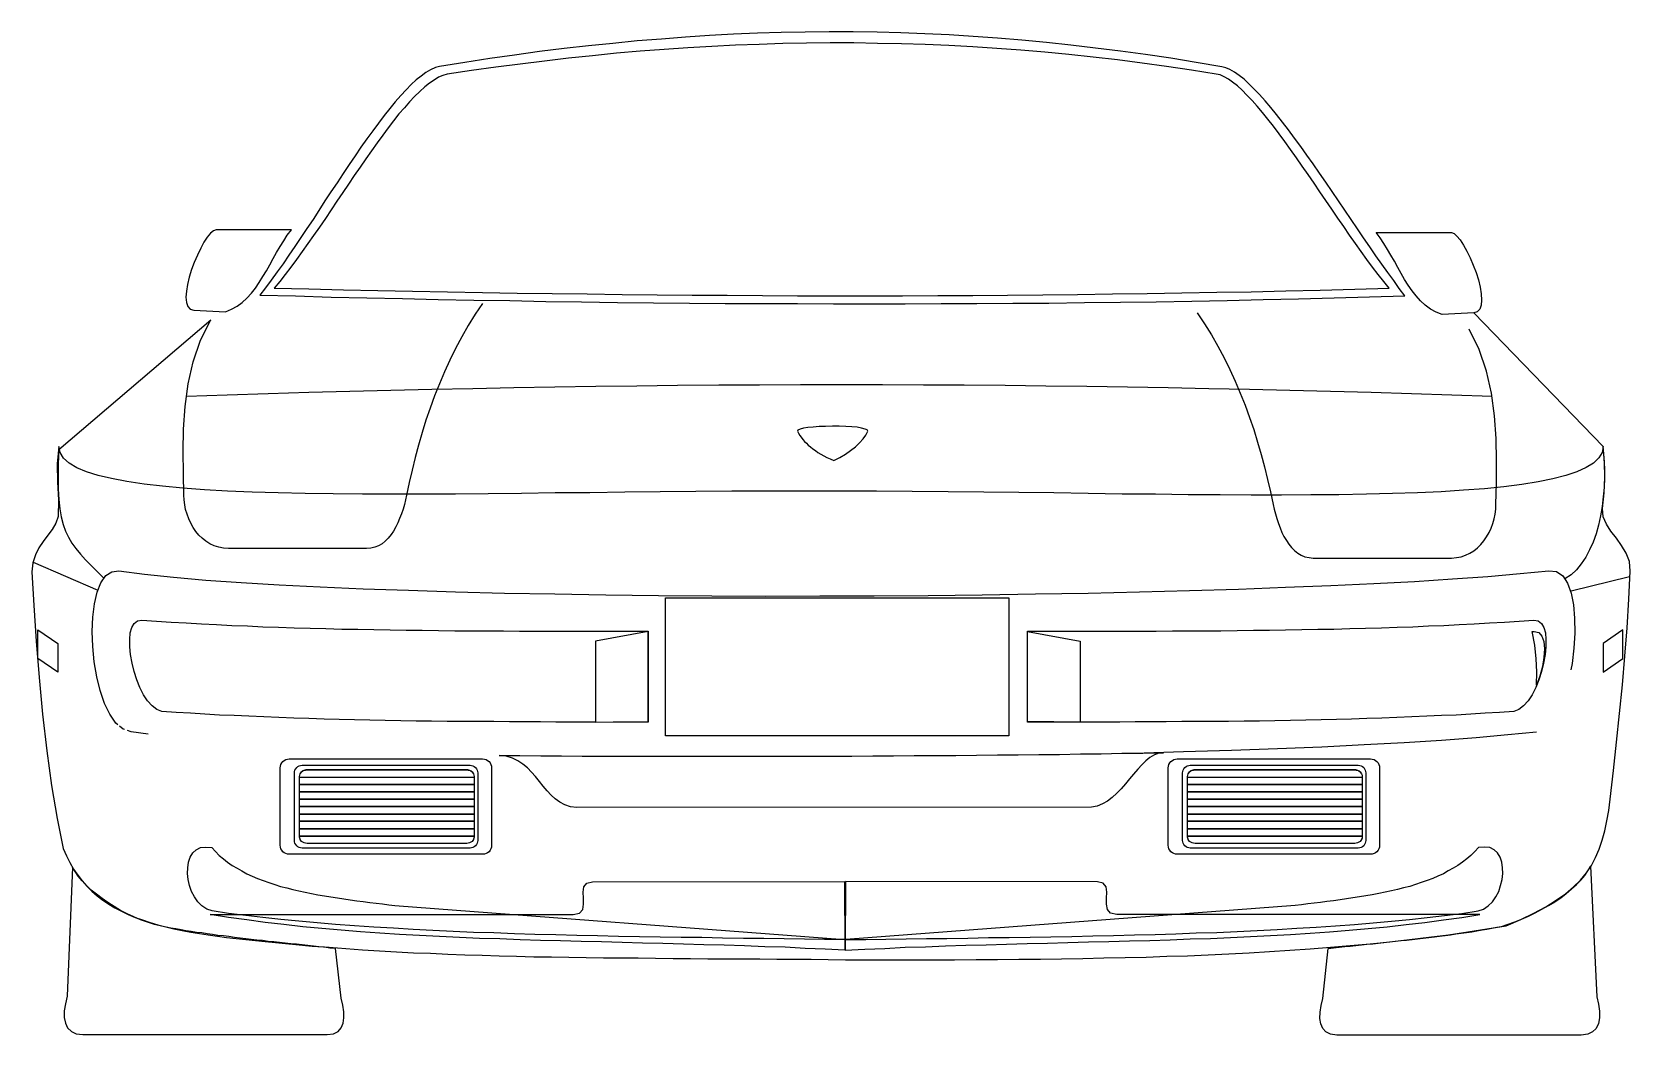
# Model space of a CAD drawing. Extents: x 18698 to 20506, y 19126 to 20261.
import ezdxf

# ---------------------------------------------------------------- set-up
doc = ezdxf.new("R2010")
doc.units = 0
doc.header["$LTSCALE"] = 100
doc.header["$MEASUREMENT"] = 0
doc.layers.add('LX-CAR', color=6, linetype='CONTINUOUS')

msp = doc.modelspace()

# ---------------------------------------------------------------- linework, layer by layer
at = {"layer": 'LX-CAR'}
for p, q in [((19000.9, 19414), (19000.9, 19418.2)), ((19000.9, 19418.2), (19198.6, 19418.2)), ((19002.4, 19423.2), (19001.9, 19422.3)), ((19003.1, 19424), (19002.4, 19423.2)), ((19003.8, 19424.7), (19003.1, 19424)), ((19004.8, 19425.2), (19003.8, 19424.7)), ((19005.8, 19425.7), (19004.8, 19425.2)), ((19007, 19426.1), (19005.8, 19425.7)), ((19008.2, 19426.4), (19007, 19426.1)), ((19009.4, 19426.4), (19008.2, 19426.4)), ((19190.1, 19426.4), (19009.4, 19426.4)), ((19191.3, 19426.4), (19190.1, 19426.4)), ((19192.3, 19426.1), (19191.3, 19426.4)), ((19193.5, 19425.7), (19192.3, 19426.1)), ((19194.5, 19425.2), (19193.5, 19425.7)), ((19195.4, 19424.7), (19194.5, 19425.2)), ((19196.2, 19424), (19195.4, 19424.7)), ((19196.9, 19423.2), (19196.2, 19424)), ((19197.6, 19422.3), (19196.9, 19423.2)), ((19198.6, 19418.2), (19198.6, 19414)), ((20005.5, 19414), (20005.5, 19418.2)), ((20005.5, 19418.2), (20203.2, 19418.2)), ((20006.9, 19423.2), (20006.5, 19422.3)), ((20007.7, 19424), (20006.9, 19423.2)), ((20008.4, 19424.7), (20007.7, 19424)), ((20009.4, 19425.2), (20008.4, 19424.7)), ((20010.3, 19425.7), (20009.4, 19425.2)), ((20011.5, 19426.1), (20010.3, 19425.7)), ((20012.7, 19426.4), (20011.5, 19426.1)), ((20014, 19426.4), (20012.7, 19426.4)), ((20194.7, 19426.4), (20014, 19426.4)), ((20195.9, 19426.4), (20194.7, 19426.4)), ((20196.9, 19426.1), (20195.9, 19426.4)), ((20198.1, 19425.7), (20196.9, 19426.1)), ((20199, 19425.2), (20198.1, 19425.7)), ((20200, 19424.7), (20199, 19425.2)), ((20200.7, 19424), (20200, 19424.7)), ((20201.5, 19423.2), (20200.7, 19424)), ((20202.2, 19422.3), (20201.5, 19423.2)), ((20203.2, 19418.2), (20203.2, 19414)), ((19000.9, 19409.9), (19000.9, 19414)), ((19198.6, 19409.9), (19000.9, 19409.9)), ((19000.9, 19405.6), (19000.9, 19409.9)), ((19000.9, 19409.9), (19198.6, 19409.9)), ((19000.9, 19401.5), (19000.9, 19405.6)), ((19198.6, 19401.5), (19000.9, 19401.5)), ((19000.9, 19397.4), (19000.9, 19401.5)), ((19000.9, 19401.5), (19198.6, 19401.5)), ((19198.6, 19414), (19198.6, 19409.9)), ((19198.6, 19409.9), (19198.6, 19405.6)), ((19198.6, 19405.6), (19198.6, 19401.5)), ((19198.6, 19401.5), (19198.6, 19397.4)), ((20005.5, 19409.9), (20005.5, 19414)), ((20203.2, 19409.9), (20005.5, 19409.9)), ((20005.5, 19405.6), (20005.5, 19409.9)), ((20005.5, 19409.9), (20203.2, 19409.9)), ((20005.5, 19401.5), (20005.5, 19405.6)), ((20203.2, 19401.5), (20005.5, 19401.5)), ((20005.5, 19397.4), (20005.5, 19401.5)), ((20005.5, 19401.5), (20203.2, 19401.5)), ((20203.2, 19414), (20203.2, 19409.9)), ((20203.2, 19409.9), (20203.2, 19405.6)), ((20203.2, 19405.6), (20203.2, 19401.5)), ((20203.2, 19401.5), (20203.2, 19397.4)), ((19000.9, 19393.2), (19000.9, 19397.4)), ((19198.6, 19393.2), (19000.9, 19393.2)), ((19000.9, 19388.9), (19000.9, 19393.2)), ((19000.9, 19393.2), (19198.6, 19393.2)), ((19000.9, 19384.8), (19000.9, 19388.9)), ((19198.6, 19384.8), (19000.9, 19384.8)), ((19000.9, 19380.7), (19000.9, 19384.8)), ((19000.9, 19384.8), (19198.6, 19384.8)), ((19000.9, 19376.3), (19000.9, 19380.7)), ((19198.6, 19397.4), (19198.6, 19393.2)), ((19198.6, 19393.2), (19198.6, 19388.9)), ((19198.6, 19388.9), (19198.6, 19384.8)), ((19198.6, 19384.8), (19198.6, 19380.7)), ((19198.6, 19380.7), (19198.6, 19376.3)), ((20005.5, 19393.2), (20005.5, 19397.4)), ((20203.2, 19393.2), (20005.5, 19393.2)), ((20005.5, 19388.9), (20005.5, 19393.2)), ((20005.5, 19393.2), (20203.2, 19393.2)), ((20005.5, 19384.8), (20005.5, 19388.9)), ((20203.2, 19384.8), (20005.5, 19384.8)), ((20005.5, 19380.7), (20005.5, 19384.8)), ((20005.5, 19384.8), (20203.2, 19384.8)), ((20005.5, 19376.3), (20005.5, 19380.7)), ((20203.2, 19397.4), (20203.2, 19393.2)), ((20203.2, 19393.2), (20203.2, 19388.9)), ((20203.2, 19388.9), (20203.2, 19384.8)), ((20203.2, 19384.8), (20203.2, 19380.7)), ((20203.2, 19380.7), (20203.2, 19376.3)), ((19198.6, 19376.3), (19000.9, 19376.3)), ((19000.9, 19372.2), (19000.9, 19376.3)), ((19000.9, 19376.3), (19198.6, 19376.3)), ((19000.9, 19368.1), (19000.9, 19372.2)), ((19198.6, 19368.1), (19000.9, 19368.1)), ((19000.9, 19364), (19000.9, 19368.1)), ((19000.9, 19368.1), (19198.6, 19368.1)), ((19000.9, 19359.6), (19000.9, 19364)), ((19198.6, 19376.3), (19198.6, 19372.2)), ((19198.6, 19372.2), (19198.6, 19368.1)), ((19198.6, 19368.1), (19198.6, 19364)), ((19198.6, 19364), (19198.6, 19359.6)), ((20203.2, 19376.3), (20005.5, 19376.3)), ((20005.5, 19372.2), (20005.5, 19376.3)), ((20005.5, 19376.3), (20203.2, 19376.3)), ((20005.5, 19368.1), (20005.5, 19372.2)), ((20203.2, 19368.1), (20005.5, 19368.1)), ((20005.5, 19364), (20005.5, 19368.1)), ((20005.5, 19368.1), (20203.2, 19368.1)), ((20005.5, 19359.6), (20005.5, 19364)), ((20203.2, 19376.3), (20203.2, 19372.2)), ((20203.2, 19372.2), (20203.2, 19368.1)), ((20203.2, 19368.1), (20203.2, 19364)), ((20203.2, 19364), (20203.2, 19359.6)), ((19198.6, 19359.6), (19000.9, 19359.6)), ((19000.9, 19355.5), (19000.9, 19359.6)), ((19000.9, 19359.6), (19198.6, 19359.6)), ((19000.9, 19351.4), (19000.9, 19355.5)), ((19198.6, 19351.4), (19000.9, 19351.4)), ((19000.9, 19350.9), (19000.9, 19351.4)), ((19000.9, 19351.4), (19198.6, 19351.4)), ((19000.9, 19349.9), (19000.9, 19350.9)), ((19001.2, 19349), (19000.9, 19349.9)), ((19001.6, 19348), (19001.2, 19349)), ((19001.9, 19347), (19001.6, 19348)), ((19197.9, 19348), (19197.4, 19347)), ((19198.3, 19349), (19197.9, 19348)), ((19198.6, 19349.9), (19198.3, 19349)), ((19198.6, 19359.6), (19198.6, 19355.5)), ((19198.6, 19355.5), (19198.6, 19351.4)), ((19198.6, 19351.4), (19198.6, 19350.9)), ((19198.6, 19350.9), (19198.6, 19349.9)), ((20203.2, 19359.6), (20005.5, 19359.6)), ((20005.5, 19355.5), (20005.5, 19359.6)), ((20005.5, 19359.6), (20203.2, 19359.6)), ((20005.5, 19351.4), (20005.5, 19355.5)), ((20203.2, 19351.4), (20005.5, 19351.4)), ((20005.5, 19350.9), (20005.5, 19351.4)), ((20005.5, 19351.4), (20203.2, 19351.4)), ((20005.5, 19349.9), (20005.5, 19350.9)), ((20005.7, 19349), (20005.5, 19349.9)), ((20006.2, 19348), (20005.7, 19349)), ((20006.5, 19347), (20006.2, 19348)), ((20202.4, 19348), (20201.9, 19347)), ((20202.9, 19349), (20202.4, 19348)), ((20203.2, 19349.9), (20202.9, 19349)), ((20203.2, 19359.6), (20203.2, 19355.5)), ((20203.2, 19355.5), (20203.2, 19351.4)), ((20203.2, 19351.4), (20203.2, 19350.9)), ((20203.2, 19350.9), (20203.2, 19349.9))]:
    msp.add_line(p, q, dxfattribs=at)
for points in [[(18956.2, 19963.3), (18996.3, 19962.3), (19036.7, 19961.1), (19077.1, 19960.1), (19117.5, 19959.4), (19157.9, 19958.4), (19198.3, 19957.7), (19239, 19957), (19279.6, 19956.2), (19320.1, 19955.8), (19360.7, 19955), (19401.3, 19954.6), (19442, 19954.3), (19482.6, 19953.8), (19523.3, 19953.6), (19564.2, 19953.6), (19604.8, 19953.3), (19645.5, 19953.3), (19686.1, 19953.3), (19726.8, 19953.6), (19767.2, 19953.6), (19807.8, 19954.1), (19848.5, 19954.3), (19888.9, 19954.8), (19929.5, 19955.3), (19969.9, 19955.8), (20010.3, 19956.5), (20050.5, 19957.2), (20090.9, 19958.2), (20131.1, 19959.2), (20171.2, 19960.1), (20211.4, 19961.3), (20251.3, 19962.5), (20245, 19970.8), (20238.7, 19979.7), (20232, 19988.7), (20225.4, 19998.1), (20218.6, 20007.8), (20211.6, 20017.9), (20204.6, 20028.1), (20197.6, 20038.3), (20190.6, 20048.9), (20183.3, 20059.3), (20176.3, 20070), (20169, 20080.4), (20161.8, 20091), (20154.8, 20101.2), (20147.5, 20111.6), (20140.5, 20121.5), (20133.5, 20131.4), (20126.5, 20140.8), (20119.7, 20150), (20112.9, 20159), (20106.1, 20167.5), (20099.6, 20175.5), (20093.3, 20183), (20087, 20190), (20081, 20196.3), (20074.9, 20202.1), (20069.4, 20207.4), (20063.8, 20211.7), (20058.5, 20215.4), (20053.4, 20218.3), (20048.8, 20220.2), (20044.2, 20221.4), (20015.2, 20226.3), (19986.6, 20231.1), (19958.1, 20235.2), (19929.8, 20239.1), (19901.4, 20242.7), (19873.6, 20246.1), (19845.8, 20249), (19818, 20251.7), (19790.4, 20253.8), (19763.1, 20255.8), (19735.7, 20257.5), (19708.4, 20258.9), (19681.3, 20259.9), (19654.2, 20260.6), (19627.1, 20260.9), (19600, 20260.9), (19572.9, 20260.6), (19545.8, 20260.1), (19518.9, 20259.4), (19491.8, 20258.2), (19464.7, 20256.7), (19437.4, 20255.1), (19410.3, 20252.9), (19383, 20250.7), (19355.4, 20248), (19327.8, 20245.1), (19300.2, 20242), (19272.4, 20238.6), (19244.3, 20234.7), (19216.3, 20230.9), (19188, 20226.5), (19159.4, 20221.9), (19154.6, 20220.5), (19149.2, 20218), (19143.9, 20214.9), (19138.6, 20211), (19133, 20206.7), (19127.2, 20201.3), (19121.4, 20195.3), (19115.4, 20189), (19109.3, 20182), (19103, 20174.2), (19096.7, 20166.3), (19090.2, 20157.8), (19083.7, 20149.1), (19077.1, 20139.9), (19070.4, 20130.5), (19063.8, 20120.8), (19057.1, 20110.9), (19050.3, 20100.7), (19043.5, 20090.3), (19036.5, 20080.1), (19029.7, 20069.7), (19022.9, 20059.1), (19016.2, 20048.7), (19009.2, 20038.5), (19002.4, 20028.3), (18995.6, 20018.2), (18988.8, 20008.3), (18982.3, 19998.6), (18975.5, 19989.4), (18969, 19980.2), (18962.5, 19971.5), (18956.2, 19963.3)], [(18972.4, 19971.2), (19011.3, 19970.3), (19050.5, 19969.3), (19089.7, 19968.3), (19128.9, 19967.6), (19168.4, 19966.9), (19207.8, 19966.2), (19247.2, 19965.4), (19286.7, 19965), (19326.3, 19964.5), (19365.8, 19964), (19405.5, 19963.5), (19445.1, 19963.3), (19484.8, 19963), (19524.5, 19962.8), (19564.2, 19962.5), (19603.9, 19962.5), (19643.5, 19962.5), (19683.2, 19962.5), (19722.9, 19962.8), (19762.6, 19962.8), (19802, 19963.3), (19841.7, 19963.5), (19881.1, 19964), (19920.6, 19964.5), (19960, 19965), (19999.2, 19965.7), (20038.6, 19966.4), (20077.6, 19967.1), (20116.8, 19967.9), (20155.7, 19968.8), (20194.7, 19969.8), (20233.4, 19971), (20227.4, 19978.5), (20221.1, 19986.5), (20214.8, 19994.7), (20208.5, 20003.4), (20201.9, 20012.4), (20195.4, 20021.6), (20188.9, 20031), (20182.4, 20040.7), (20175.6, 20050.4), (20168.8, 20060.3), (20162, 20070.2), (20155.3, 20079.9), (20148.7, 20089.8), (20141.9, 20099.5), (20135.2, 20109.2), (20128.6, 20118.6), (20122.1, 20128), (20115.6, 20137), (20109, 20145.7), (20102.8, 20154.2), (20096.5, 20162.1), (20090.4, 20169.6), (20084.4, 20176.9), (20078.6, 20183.4), (20072.7, 20189.5), (20067.2, 20195), (20061.9, 20199.9), (20056.5, 20204), (20051.7, 20207.4), (20046.9, 20210.3), (20042.3, 20212.2), (20037.9, 20213.2), (20009.8, 20217.5), (19981.8, 20221.7), (19954, 20225.5), (19926.4, 20229.2), (19898.8, 20232.3), (19871.2, 20235.2), (19843.9, 20237.9), (19816.8, 20240.3), (19789.7, 20242.2), (19762.6, 20243.9), (19735.5, 20245.4), (19708.6, 20246.6), (19681.8, 20247.5), (19654.9, 20248), (19628, 20248.5), (19601.2, 20248.5), (19574.3, 20248.3), (19547.5, 20247.8), (19520.9, 20246.8), (19494, 20245.9), (19467.2, 20244.6), (19440.3, 20243), (19413.4, 20241), (19386.3, 20239.1), (19359.5, 20236.7), (19332.4, 20234), (19305.3, 20231.1), (19278, 20228), (19250.6, 20224.6), (19223, 20220.9), (19195.4, 20217.1), (19167.9, 20213), (19163, 20211.5), (19158.2, 20209.6), (19153.1, 20206.4), (19147.8, 20202.8), (19142.5, 20198.7), (19136.9, 20193.6), (19131.1, 20188), (19125.5, 20182), (19119.5, 20175.2), (19113.4, 20168.2), (19107.4, 20160.5), (19101.3, 20152.5), (19095, 20144.2), (19088.8, 20135.5), (19082.5, 20126.6), (19075.9, 20117.4), (19069.4, 20108), (19062.9, 20098.5), (19056.3, 20088.8), (19049.8, 20079.2), (19043.3, 20069.5), (19036.7, 20059.6), (19030.2, 20049.9), (19023.4, 20040.2), (19016.9, 20030.8), (19010.4, 20021.6), (19004.1, 20012.4), (18997.5, 20003.4), (18991.2, 19995), (18984.7, 19986.7), (18978.7, 19978.7), (18972.4, 19971.2)], [(18991.7, 20037.1), (18906.6, 20037.1), (18903.7, 20036.1), (18900.3, 20033.2), (18896.6, 20028.8), (18892.8, 20023), (18889.1, 20016.2), (18885.5, 20008.5), (18881.9, 20000.3), (18878.7, 19992.1), (18876.1, 19983.6), (18874.1, 19975.4), (18872.9, 19967.6), (18872.4, 19960.8), (18872.9, 19955), (18874.4, 19950.4), (18877.3, 19947.5), (18881.4, 19946.3), (18917.2, 19944.4), (18924, 19947.3), (18930.3, 19950.7), (18936.1, 19955), (18941.4, 19959.9), (18946.5, 19965.4), (18951.1, 19971.2), (18955.4, 19977.5), (18959.6, 19984.1), (18963.4, 19990.8), (18967.3, 19997.6), (18971.2, 20004.6), (18975, 20011.4), (18978.9, 20018.2), (18983, 20024.7), (18987.1, 20031), (18991.7, 20037.1)], [(20218.9, 20033.9), (20304.1, 20033.9), (20307, 20032.9), (20310.3, 20030), (20314, 20025.7), (20317.8, 20019.9), (20321.5, 20013.1), (20325.1, 20005.4), (20328.7, 19997.1), (20331.9, 19988.9), (20334.5, 19980.4), (20336.5, 19972.2), (20337.7, 19964.5), (20338.2, 19957.7), (20337.7, 19951.9), (20336.2, 19947.3), (20333.3, 19944.4), (20329.2, 19943.2), (20293.4, 19941.2), (20286.6, 19944.1), (20280.3, 19947.5), (20274.5, 19951.9), (20269.2, 19956.7), (20264.1, 19962.3), (20259.5, 19968.1), (20255.2, 19974.4), (20251.1, 19980.9), (20247.2, 19987.7), (20243.3, 19994.5), (20239.5, 20001.5), (20235.6, 20008.3), (20231.7, 20015), (20227.6, 20021.6), (20223.5, 20027.9), (20218.9, 20033.9)], [(19208, 19953.8), (19199.8, 19941.5), (19191.8, 19928.9), (19184.6, 19916.1), (19177.5, 19903), (19171, 19889.7), (19165, 19876.4), (19159.2, 19862.8), (19153.8, 19849.3), (19148.8, 19835.5), (19143.9, 19821.7), (19139.6, 19807.7), (19135.7, 19793.7), (19131.8, 19779.6), (19128.4, 19765.3), (19125, 19751.3), (19122.1, 19737), (19120.9, 19731.7), (19119.5, 19726.4), (19118, 19721.1), (19116.1, 19715.7), (19114.2, 19710.7), (19112.2, 19705.6), (19109.8, 19701), (19107.1, 19696.4), (19104.5, 19692.3), (19101.3, 19688.4), (19097.9, 19685), (19094.3, 19682.1), (19090.4, 19679.7), (19086.1, 19678), (19081.5, 19677), (19076.7, 19676.6), (18920.4, 19676.6), (18914.8, 19677), (18909.5, 19678), (18904.4, 19679.7), (18899.5, 19681.9), (18894.9, 19684.8), (18890.8, 19688.2), (18887.2, 19691.8), (18883.6, 19695.9), (18880.7, 19700.5), (18877.8, 19705.3), (18875.6, 19710.2), (18873.7, 19715.5), (18872, 19720.8), (18871, 19726.2), (18870.3, 19731.7), (18870, 19737), (18869.5, 19761.5), (18869.3, 19786.4), (18869.8, 19811.8), (18871.5, 19837.4), (18875.1, 19862.8), (18880.7, 19887.8), (18888.9, 19912.2), (18900.5, 19935.4)], [(20016.4, 19943.2), (20024.6, 19930.8), (20032.6, 19918.3), (20039.8, 19905.4), (20046.9, 19892.4), (20053.4, 19879.1), (20059.4, 19865.8), (20065.2, 19852.2), (20070.6, 19838.7), (20075.7, 19824.9), (20080.5, 19811.1), (20084.8, 19797), (20088.7, 19783), (20092.6, 19769), (20096, 19754.7), (20099.4, 19740.7), (20102.3, 19726.4), (20103.5, 19721.1), (20104.9, 19715.7), (20106.4, 19710.4), (20108.3, 19705.1), (20110.3, 19700), (20112.2, 19694.9), (20114.6, 19690.3), (20117.3, 19685.7), (20119.9, 19681.6), (20123.1, 19677.8), (20126.5, 19674.4), (20130.1, 19671.5), (20134, 19669.1), (20138.3, 19667.4), (20142.9, 19666.4), (20147.8, 19665.9), (20304.1, 19665.9), (20309.6, 19666.4), (20314.9, 19667.4), (20320, 19669.1), (20324.9, 19671.2), (20329.5, 19674.1), (20333.6, 19677.5), (20337.2, 19681.1), (20340.8, 19685.3), (20343.7, 19689.9), (20346.6, 19694.7), (20348.8, 19699.5), (20350.7, 19704.9), (20352.4, 19710.2), (20353.4, 19715.5), (20354.1, 19721.1), (20354.4, 19726.4), (20354.9, 19750.8), (20355.1, 19775.8), (20354.6, 19801.2), (20352.9, 19826.8), (20349.3, 19852.2), (20343.7, 19877.1), (20335.5, 19901.6), (20323.9, 19924.8)], [(20329.2, 19943.2), (20475.6, 19792.2)], [(18728.7, 19788.6), (18900.5, 19935.4)], [(18872.9, 19848.8), (18919.1, 19850.5), (18965.4, 19852), (19011.6, 19853.4), (19058, 19854.6), (19104.2, 19855.8), (19150.7, 19856.8), (19196.9, 19857.8), (19243.4, 19858.7), (19289.8, 19859.5), (19336, 19860.2), (19382.5, 19860.7), (19428.7, 19861.2), (19475.1, 19861.6), (19521.4, 19861.9), (19567.8, 19862.1), (19614, 19862.1), (19660.5, 19862.1), (19706.7, 19861.9), (19752.9, 19861.6), (19799.1, 19861.2), (19845.3, 19860.7), (19891.5, 19860.2), (19937.5, 19859.5), (19983.5, 19858.7), (20029.7, 19857.8), (20075.7, 19856.8), (20121.4, 19855.8), (20167.3, 19854.6), (20213.1, 19853.4), (20258.8, 19852), (20304.5, 19850.5), (20350, 19848.8)], [(19564.2, 19809.4), (19565.4, 19807), (19566.8, 19804.5), (19568.5, 19802.4), (19570.2, 19799.9), (19572.2, 19797.8), (19574.3, 19795.6), (19576.5, 19793.4), (19578.9, 19791.5), (19581.6, 19789.3), (19584.5, 19787.4), (19587.4, 19785.2), (19590.6, 19783.5), (19593.9, 19781.6), (19597.6, 19779.6), (19601.4, 19777.9), (19605.3, 19776.2), (19612.1, 19779.6), (19618.4, 19783.5), (19624.4, 19787.4), (19629.7, 19791.7), (19634.3, 19796.1), (19638.4, 19800.7), (19641.6, 19805), (19643.8, 19809.4), (19643, 19810.8), (19640.9, 19811.8), (19636.8, 19812.8), (19631.7, 19813.7), (19625.6, 19814.2), (19618.9, 19814.7), (19611.3, 19814.9), (19603.9, 19814.9), (19596.1, 19814.7), (19588.9, 19814.5), (19582.1, 19814), (19576, 19813.5), (19571, 19812.8), (19567.1, 19811.8), (19564.7, 19810.6), (19564.2, 19809.4)], [(20475.6, 19792.2), (20474.4, 19785.4), (20470.8, 19779.1), (20464.7, 19773.3), (20456.5, 19768.3), (20445.8, 19763.4), (20433.3, 19759.3), (20418.7, 19755.4), (20402, 19752), (20383.7, 19749.1), (20363.3, 19746.5), (20341.3, 19744.3), (20317.6, 19742.6), (20292.4, 19740.9), (20265.6, 19739.7), (20237.3, 19738.7), (20207.8, 19738), (20176.8, 19737.5), (20144.8, 19737.3), (20111.7, 19737), (20077.3, 19737), (20042.3, 19737.3), (20006.2, 19737.5), (19969.2, 19738), (19931.5, 19738.2), (19893.2, 19738.7), (19854.3, 19739.5), (19814.8, 19739.9), (19774.9, 19740.4), (19734.7, 19740.9), (19694.1, 19741.2), (19653.5, 19741.4), (19612.6, 19741.6), (19571.7, 19741.6), (19530.8, 19741.6), (19489.9, 19741.4), (19449.3, 19741.2), (19408.8, 19740.7), (19368.9, 19740.2), (19329.5, 19739.7), (19290.3, 19739.5), (19252.1, 19739), (19214.3, 19738.5), (19177.3, 19738.2), (19141.3, 19738), (19106.2, 19738), (19072.1, 19738.2), (19038.9, 19738.5), (19007.2, 19739), (18976.7, 19739.5), (18947.4, 19740.4), (18919.6, 19741.6), (18893.5, 19743.1), (18868.8, 19744.8), (18846.1, 19747), (18825, 19749.4), (18805.7, 19752.3), (18788.2, 19755.7), (18773, 19759.3), (18759.9, 19763.4), (18749.1, 19768), (18740.3, 19773.3), (18734.1, 19778.9), (18730.2, 19785.2), (18728.7, 19792), (18726.8, 19772.4), (18727.3, 19751.8), (18728.2, 19731.2), (18728, 19712.8), (18725.1, 19705.3), (18721, 19698.3), (18716.1, 19691.6), (18711.1, 19684.5), (18706.2, 19677.3), (18702.1, 19669.3), (18699.2, 19660.3), (18698.2, 19650.2), (18700.4, 19612.2), (18703.1, 19572), (18706.5, 19530.7), (18710.3, 19489.1), (18714.9, 19447.9), (18720.3, 19408.5), (18726.6, 19371.2), (18733.6, 19337.4), (18737.2, 19329.1), (18741.1, 19321.4), (18745.2, 19313.9), (18750, 19307.1), (18754.9, 19300.8), (18760.2, 19294.8), (18766, 19289), (18772, 19283.9), (18778.6, 19279), (18785.1, 19274.4), (18792.1, 19270.3), (18799.6, 19266.5), (18807.1, 19262.8), (18815.1, 19259.4), (18823.3, 19256.5), (18831.8, 19253.6), (18840.5, 19251), (18849.5, 19248.8), (18858.7, 19246.6), (18868.1, 19244.7), (18877.8, 19242.8), (18887.7, 19241.1), (18897.6, 19239.6), (18908, 19238.2), (18918.4, 19236.7), (18929.1, 19235.5), (18940, 19234.3), (18951.1, 19233.3), (18962.2, 19232.1), (18973.6, 19230.9), (18985, 19229.9), (18996.6, 19228.7), (19015.4, 19227), (19034.3, 19225.6), (19053.2, 19224.1), (19072.3, 19222.9), (19091.4, 19221.7), (19110.5, 19220.5), (19129.9, 19219.5), (19149.2, 19218.8), (19168.6, 19217.8), (19188, 19217.1), (19207.5, 19216.6), (19226.9, 19215.9), (19246.5, 19215.4), (19266.1, 19214.9), (19285.9, 19214.7), (19305.5, 19214.4), (19325.1, 19214), (19344.7, 19213.7), (19364.6, 19213.5), (19384.2, 19213.5), (19403.8, 19213.2), (19423.6, 19213), (19443.2, 19213), (19462.8, 19212.7), (19482.4, 19212.7), (19502, 19212.5), (19521.6, 19212.5), (19541, 19212.3), (19560.5, 19212.3), (19579.9, 19212), (19599, 19211.8), (19618.4, 19211.5), (19643.3, 19211.5), (19668, 19211.5), (19692.6, 19211.5), (19717.3, 19211.5), (19741.8, 19211.5), (19766.2, 19211.8), (19790.6, 19211.8), (19814.8, 19212), (19839, 19212.3), (19863, 19212.5), (19887.2, 19213), (19910.9, 19213.5), (19934.8, 19214), (19958.6, 19214.4), (19982, 19215.4), (20005.5, 19216.1), (20029, 19217.1), (20052.2, 19218.1), (20075.4, 19219.3), (20098.4, 19220.7), (20121.4, 19222.2), (20144.4, 19223.9), (20167.1, 19225.6), (20189.6, 19227.5), (20212.1, 19229.7), (20234.4, 19231.9), (20256.6, 19234.5), (20278.6, 19237.2), (20300.7, 19239.8), (20322.4, 19243), (20344.2, 19246.4), (20365.8, 19249.8), (20382.4, 19257), (20397.4, 19264.3), (20411, 19271.5), (20422.6, 19278.8), (20433, 19286.1), (20442.2, 19293.8), (20449.9, 19301.5), (20456.7, 19309.8), (20462.5, 19318.2), (20467.1, 19327.2), (20471.2, 19336.6), (20474.6, 19346.8), (20477.5, 19357.2), (20479.7, 19368.6), (20481.9, 19380.4), (20483.6, 19393.2), (20487.2, 19425.4), (20490.8, 19457.6), (20494.2, 19490), (20497.4, 19522.4), (20500.3, 19554.9), (20502.7, 19587), (20504.6, 19619.2), (20506.1, 19650.9), (20505.4, 19661.8), (20501.7, 19671.5), (20496.6, 19680.2), (20490.6, 19688.4), (20484.5, 19696.2), (20479.5, 19704.1), (20475.8, 19712.6), (20474.9, 19722), (20476.8, 19739.5), (20477.5, 19756.9), (20477, 19774.5), (20475.6, 19792.2)], [(18728.7, 19788.6), (18728, 19771.9), (18727.8, 19756.9), (18728, 19743.8), (18728.7, 19732), (18729.7, 19721.6), (18731.4, 19712.4), (18733.6, 19703.9), (18736.2, 19696.4), (18739.6, 19689.4), (18743.5, 19682.8), (18747.8, 19676.6), (18753.2, 19670.3), (18758.7, 19664), (18765.3, 19657.4), (18772.3, 19650.4), (18780, 19642.9)], [(20475.6, 19788.6), (20476.6, 19778.2), (20477, 19767.5), (20477, 19756.6), (20476.8, 19745.8), (20475.8, 19734.9), (20474.6, 19724.2), (20472.7, 19713.6), (20470.5, 19703.2), (20467.6, 19693.2), (20464.2, 19683.8), (20460.4, 19675.1), (20456, 19666.9), (20450.9, 19659.4), (20445.4, 19652.6), (20439.3, 19646.8), (20432.5, 19642.2)], [(18699.7, 19661.3), (18772.8, 19629.4)], [(18795.5, 19477.2), (18793.3, 19479.1), (18786.3, 19489.1), (18780.3, 19501.4), (18775.4, 19515.9), (18771.6, 19531.6), (18768.6, 19548.6), (18767.2, 19565.7), (18766.5, 19582.7), (18767.2, 19598.9), (18768.9, 19613.9), (18772, 19627.2), (18776.2, 19637.8), (18781.7, 19646.1), (18788.5, 19650.4), (18796.5, 19651.2), (18825.5, 19647.5), (18858.4, 19644.1), (18894.9, 19641), (18934.9, 19638.1), (18977.9, 19635.7), (19024.1, 19633.2), (19072.8, 19631.1), (19124.1, 19629.4), (19177.3, 19627.7), (19232.7, 19626.2), (19289.6, 19625.3), (19347.6, 19624.3), (19407.2, 19623.6), (19467.4, 19623.1), (19528.4, 19622.8), (19589.6, 19623.1), (19651, 19623.1), (19712.2, 19623.6), (19773.2, 19624.3), (19833.5, 19625.3), (19893, 19626.2), (19951, 19627.7), (20007.9, 19629.1), (20063.1, 19630.8), (20116.3, 19632.8), (20167.6, 19634.7), (20216.2, 19637.1), (20262.2, 19639.5), (20305.3, 19642.2), (20345.2, 19645.1), (20381.7, 19648.2), (20414.4, 19651.4), (20422.8, 19650.7), (20429.9, 19645.8), (20435.4, 19637.6), (20439.3, 19626.2), (20442, 19612.9), (20443.4, 19597.7), (20443.7, 19581), (20442.5, 19564), (20440.5, 19546.6), (20439.1, 19539.4), (20439.1, 19539.4)], [(20439.5, 19628.6), (20505.6, 19645.1)], [(19803.5, 19464.6), (19414.9, 19464.6), (19414.9, 19620.9), (19803.5, 19620.9), (19803.5, 19464.6)], [(18727.5, 19536.7), (18705, 19552.2), (18705, 19584.6), (18727.5, 19569.1), (18727.5, 19536.7)], [(19335.8, 19480.3), (19325.9, 19480.3), (19308.4, 19480.3), (19291, 19480.3), (19273.4, 19480.6), (19255.9, 19480.6), (19238.3, 19480.6), (19220.9, 19480.8), (19203.2, 19480.8), (19185.5, 19481.1), (19168.1, 19481.1), (19150.4, 19481.3), (19133, 19481.5), (19115.6, 19481.8), (19097.9, 19482), (19080.5, 19482.5), (19063.3, 19482.8), (19045.9, 19483.2), (19028.7, 19483.7), (19011.6, 19484.2), (18994.4, 19484.9), (18977.5, 19485.4), (18960.5, 19486.1), (18943.6, 19486.9), (18926.9, 19487.6), (18910.4, 19488.3), (18893.7, 19489.3), (18877.5, 19490.3), (18861.3, 19491.2), (18845.1, 19492.4), (18839.5, 19494.6), (18834.2, 19498.7), (18829.1, 19504.3), (18824.5, 19511.3), (18820.4, 19519.5), (18816.8, 19528.2), (18813.9, 19537.7), (18811.5, 19547.1), (18809.8, 19556.6), (18808.8, 19565.5), (18808.8, 19573.7), (18809.5, 19581.2), (18811.2, 19587.3), (18813.9, 19591.9), (18817.5, 19594.8), (18822.4, 19595.5), (18839.1, 19594.3), (18855.8, 19593.3), (18872.7, 19592.4), (18889.9, 19591.4), (18907, 19590.7), (18924.5, 19589.7), (18941.9, 19589), (18959.3, 19588.2), (18977.2, 19587.8), (18994.9, 19587), (19012.8, 19586.5), (19030.7, 19586.1), (19048.8, 19585.6), (19067, 19585.3), (19085.1, 19584.9), (19103.3, 19584.6), (19121.7, 19584.4), (19139.8, 19584.1), (19158.2, 19583.9), (19176.6, 19583.6), (19195, 19583.6), (19213.4, 19583.4), (19231.5, 19583.4), (19249.9, 19583.2), (19268.3, 19583.2), (19286.7, 19583.2), (19304.8, 19583.2), (19323, 19583.2), (19341.1, 19583.2), (19359.2, 19583.2), (19377.4, 19583.2), (19395.3, 19583.2), (19395.3, 19480.3), (19378.1, 19480.3), (19360.7, 19480.3), (19355.6, 19480.3), (19355.6, 19480.3)], [(19395.3, 19582.9), (19335.8, 19571.8), (19335.8, 19480.1), (19395.3, 19480.8), (19395.3, 19582.9)], [(19824.5, 19583.2), (19842.4, 19583.2), (19860.6, 19583.2), (19878.7, 19583.2), (19896.9, 19583.2), (19915, 19583.2), (19933.1, 19583.2), (19951.5, 19583.2), (19969.9, 19583.2), (19988.3, 19583.4), (20006.5, 19583.4), (20024.8, 19583.6), (20043.2, 19583.6), (20061.6, 19583.9), (20080, 19584.1), (20098.2, 19584.4), (20116.5, 19584.6), (20134.7, 19584.9), (20152.8, 19585.3), (20171, 19585.6), (20189.1, 19586.1), (20207, 19586.5), (20224.9, 19587), (20242.6, 19587.8), (20260.5, 19588.2), (20277.9, 19589), (20295.3, 19589.7), (20312.8, 19590.7), (20329.9, 19591.4), (20347.1, 19592.4), (20364.1, 19593.3), (20380.7, 19594.3), (20397.4, 19595.5), (20402.3, 19594.8), (20405.9, 19591.9), (20408.6, 19587.3), (20410.3, 19581.2), (20411, 19573.7), (20411, 19565.5), (20410, 19556.6), (20408.3, 19547.1), (20405.9, 19537.7), (20403, 19528.2), (20399.4, 19519.5), (20395.3, 19511.3), (20390.7, 19504.3), (20385.6, 19498.7), (20380.3, 19494.6), (20374.7, 19492.4), (20358.5, 19491.2), (20342.3, 19490.3), (20326.1, 19489.3), (20309.4, 19488.3), (20292.9, 19487.6), (20276.2, 19486.9), (20259.3, 19486.1), (20242.4, 19485.4), (20225.4, 19484.9), (20208.2, 19484.2), (20191.1, 19483.7), (20173.9, 19483.2), (20156.5, 19482.8), (20139.3, 19482.5), (20121.9, 19482), (20104.4, 19481.8), (20086.8, 19481.5), (20069.4, 19481.3), (20051.7, 19481.1), (20034.3, 19481.1), (20016.6, 19480.8), (19999, 19480.8), (19981.5, 19480.6), (19963.9, 19480.6), (19946.4, 19480.6), (19928.8, 19480.3), (19911.4, 19480.3), (19893.9, 19480.3), (19876.5, 19480.3), (19859.1, 19480.3), (19841.7, 19480.3), (19824.5, 19480.3), (19824.5, 19583.2)], [(19824.5, 19582.9), (19884, 19571.8), (19884, 19480.1), (19824.5, 19480.8), (19824.5, 19582.9)], [(20395.5, 19582.7), (20396, 19582.9), (20396.7, 19582.9), (20397.2, 19582.9), (20397.7, 19582.9), (20403, 19581.7), (20406.4, 19577.6), (20408.6, 19571.3), (20409.3, 19563.1), (20408.6, 19553.4), (20406.9, 19543), (20404, 19532.4), (20400.3, 19522), (20400.6, 19537), (20399.9, 19552), (20398.2, 19567.2), (20395.5, 19582.7)], [(20475.6, 19536.7), (20498.1, 19552.2), (20498.1, 19584.6), (20475.6, 19569.1), (20475.6, 19536.7)], [(18803, 19471.9), (18801.3, 19472.4), (18797.2, 19475.7), (18797.2, 19475.7)], [(18829.6, 19466.8), (18810.3, 19469.2), (18806.2, 19470.7), (18806.2, 19470.7)], [(19935.8, 19445), (19945, 19445.3), (20000.9, 19447), (20055.1, 19448.6), (20107.3, 19450.6), (20157.4, 19452.5), (20205.3, 19454.9), (20250.6, 19457.4), (20292.9, 19460), (20332.1, 19462.9), (20367.9, 19466.1), (20400.1, 19469.2), (20400.1, 19469.2)], [(18989.3, 19438.7), (19208, 19438.7), (19210, 19438.5), (19211.9, 19438), (19213.6, 19437), (19215.3, 19435.8), (19216.5, 19434.1), (19217.5, 19432.4), (19218, 19430.5), (19218.2, 19428.6), (19218.2, 19341), (19218, 19339), (19217.5, 19337.1), (19216.5, 19335.4), (19215.3, 19333.7), (19213.6, 19332.5), (19211.9, 19331.5), (19210, 19331.1), (19208, 19330.8), (18989.3, 19330.8), (18987.4, 19331.1), (18985.4, 19331.5), (18983.7, 19332.5), (18982.1, 19333.7), (18980.8, 19335.4), (18979.9, 19337.1), (18979.4, 19339), (18979.1, 19341), (18979.1, 19428.6), (18979.4, 19430.5), (18979.9, 19432.4), (18980.8, 19434.1), (18982.1, 19435.8), (18983.7, 19437), (18985.4, 19438), (18987.4, 19438.5), (18989.3, 19438.7)], [(19226.7, 19442.4), (19250.1, 19442.4), (19273.8, 19442.1), (19297.3, 19442.1), (19320.8, 19441.9), (19344.3, 19441.9), (19367.7, 19441.9), (19391.2, 19441.9), (19414.7, 19441.6), (19438.1, 19441.6), (19461.8, 19441.6), (19485.3, 19441.6), (19508.8, 19441.6), (19532.2, 19441.6), (19555.7, 19441.6), (19579.2, 19441.9), (19602.6, 19441.9), (19625.9, 19441.9), (19649.3, 19442.1), (19672.8, 19442.1), (19696.3, 19442.4), (19719.7, 19442.6), (19743.2, 19442.6), (19766.9, 19442.8), (19790.4, 19443.1), (19813.9, 19443.3), (19837.3, 19443.6), (19860.8, 19443.8), (19884.3, 19444.3), (19907.7, 19444.5), (19931.2, 19445), (19954.9, 19445.3), (19978.4, 19445.7), (19973.1, 19445), (19968, 19443.3), (19962.9, 19440.4), (19958.3, 19436.5), (19953.7, 19431.9), (19949.1, 19427.1), (19944.5, 19421.6), (19939.9, 19416), (19935.3, 19410.4), (19930.5, 19404.9), (19925.4, 19399.8), (19920.3, 19394.9), (19915, 19390.8), (19909.2, 19387.7), (19903.4, 19385.3), (19896.9, 19384), (19314.7, 19383.6), (19307.5, 19384.5), (19301.2, 19386.7), (19295.4, 19389.6), (19290.3, 19393.5), (19285.5, 19397.8), (19280.9, 19402.7), (19276.5, 19408), (19272.4, 19413.3), (19268, 19418.6), (19263.4, 19423.7), (19258.8, 19428.6), (19253.5, 19432.9), (19247.9, 19436.5), (19241.7, 19439.5), (19234.6, 19441.6), (19226.7, 19442.4)], [(19993.9, 19438.7), (20212.6, 19438.7), (20214.5, 19438.5), (20216.5, 19438), (20218.2, 19437), (20219.8, 19435.8), (20221.1, 19434.1), (20222, 19432.4), (20222.5, 19430.5), (20222.8, 19428.6), (20222.8, 19341), (20222.5, 19339), (20222, 19337.1), (20221.1, 19335.4), (20219.8, 19333.7), (20218.2, 19332.5), (20216.5, 19331.5), (20214.5, 19331.1), (20212.6, 19330.8), (19993.9, 19330.8), (19991.9, 19331.1), (19990, 19331.5), (19988.3, 19332.5), (19986.6, 19333.7), (19985.4, 19335.4), (19984.4, 19337.1), (19984, 19339), (19983.7, 19341), (19983.7, 19428.6), (19984, 19430.5), (19984.4, 19432.4), (19985.4, 19434.1), (19986.6, 19435.8), (19988.3, 19437), (19990, 19438), (19991.9, 19438.5), (19993.9, 19438.7)], [(19003.8, 19431.5), (19193.8, 19431.5), (19195.4, 19431.2), (19197.1, 19430.7), (19198.6, 19430), (19200, 19429), (19201, 19427.6), (19201.7, 19426.1), (19202.2, 19424.4), (19202.5, 19422.8), (19202.5, 19346.5), (19202.2, 19344.9), (19201.7, 19343.2), (19201, 19341.7), (19200, 19340.5), (19198.6, 19339.3), (19197.1, 19338.6), (19195.4, 19338.1), (19193.8, 19337.8), (19003.8, 19337.8), (19002.1, 19338.1), (19000.4, 19338.6), (18999, 19339.3), (18997.8, 19340.5), (18996.6, 19341.7), (18995.8, 19343.2), (18995.4, 19344.9), (18995.1, 19346.5), (18995.1, 19422.8), (18995.4, 19424.4), (18995.8, 19426.1), (18996.6, 19427.6), (18997.8, 19429), (18999, 19430), (19000.4, 19430.7), (19002.1, 19431.2), (19003.8, 19431.5)], [(19009.4, 19426.4), (19190.1, 19426.4), (19191.8, 19426.1), (19193.3, 19425.9), (19194.7, 19425.2), (19196.2, 19424.2), (19197.1, 19423), (19197.9, 19421.8), (19198.3, 19420.3), (19198.6, 19418.6), (19198.6, 19350.9), (19198.3, 19349.2), (19197.9, 19347.7), (19197.1, 19346.5), (19196.2, 19345.3), (19194.7, 19344.4), (19193.3, 19343.6), (19191.8, 19343.2), (19190.1, 19342.9), (19009.4, 19342.9), (19007.7, 19343.2), (19006, 19343.6), (19004.6, 19344.4), (19003.3, 19345.3), (19002.4, 19346.5), (19001.6, 19347.7), (19001.2, 19349.2), (19000.9, 19350.9), (19000.9, 19418.6), (19001.2, 19420.3), (19001.6, 19421.8), (19002.4, 19423), (19003.3, 19424.2), (19004.6, 19425.2), (19006, 19425.9), (19007.7, 19426.1), (19009.4, 19426.4)], [(20008.6, 19431.5), (20198.6, 19431.5), (20200.3, 19431.2), (20201.9, 19430.7), (20203.4, 19430), (20204.9, 19429), (20205.8, 19427.6), (20206.5, 19426.1), (20207, 19424.4), (20207.3, 19422.8), (20207.3, 19346.5), (20207, 19344.9), (20206.5, 19343.2), (20205.8, 19341.7), (20204.9, 19340.5), (20203.4, 19339.3), (20201.9, 19338.6), (20200.3, 19338.1), (20198.6, 19337.8), (20008.6, 19337.8), (20006.9, 19338.1), (20005.2, 19338.6), (20003.8, 19339.3), (20002.6, 19340.5), (20001.4, 19341.7), (20000.6, 19343.2), (20000.2, 19344.9), (19999.9, 19346.5), (19999.9, 19422.8), (20000.2, 19424.4), (20000.6, 19426.1), (20001.4, 19427.6), (20002.6, 19429), (20003.8, 19430), (20005.2, 19430.7), (20006.9, 19431.2), (20008.6, 19431.5)], [(20014, 19426.4), (20194.7, 19426.4), (20196.4, 19426.1), (20197.8, 19425.9), (20199.3, 19425.2), (20200.7, 19424.2), (20201.7, 19423), (20202.4, 19421.8), (20202.9, 19420.3), (20203.2, 19418.6), (20203.2, 19350.9), (20202.9, 19349.2), (20202.4, 19347.7), (20201.7, 19346.5), (20200.7, 19345.3), (20199.3, 19344.4), (20197.8, 19343.6), (20196.4, 19343.2), (20194.7, 19342.9), (20014, 19342.9), (20012.3, 19343.2), (20010.6, 19343.6), (20009.1, 19344.4), (20007.9, 19345.3), (20006.9, 19346.5), (20006.2, 19347.7), (20005.7, 19349.2), (20005.5, 19350.9), (20005.5, 19418.6), (20005.7, 19420.3), (20006.2, 19421.8), (20006.9, 19423), (20007.9, 19424.2), (20009.1, 19425.2), (20010.6, 19425.9), (20012.3, 19426.1), (20014, 19426.4)], [(19617.4, 19234.3), (19594.9, 19234.5), (19572.2, 19234.8), (19549.2, 19235.2), (19526.2, 19235.5), (19503, 19235.7), (19479.5, 19236), (19456, 19236.5), (19432.6, 19236.7), (19408.8, 19236.9), (19385.4, 19237.4), (19361.7, 19237.9), (19338, 19238.4), (19314.5, 19238.9), (19290.8, 19239.6), (19267.3, 19240.1), (19244.1, 19240.8), (19220.9, 19241.8), (19197.6, 19242.5), (19174.6, 19243.5), (19151.9, 19244.7), (19129.4, 19245.6), (19107.1, 19247.1), (19085.1, 19248.3), (19063.3, 19249.8), (19041.8, 19251.5), (19020.8, 19253.1), (19000, 19255.1), (18979.6, 19257), (18959.6, 19259.2), (18940, 19261.6), (18920.6, 19264), (18902, 19266.7), (18895.9, 19268.9), (18890.6, 19272.5), (18886, 19277.1), (18882.1, 19282.7), (18878.7, 19288.7), (18876.6, 19295.5), (18874.9, 19302.3), (18874.1, 19309), (18874.4, 19315.6), (18875.4, 19321.9), (18877.3, 19327.4), (18880.2, 19332.3), (18884.1, 19335.9), (18888.9, 19338.3), (18894.7, 19339), (18901.7, 19338.3), (18905.8, 19334), (18910.2, 19329.6), (18914.8, 19325.7), (18919.6, 19321.9), (18924.9, 19318.2), (18930.3, 19315.1), (18935.8, 19311.9), (18941.4, 19308.8), (18947.4, 19306.1), (18953.5, 19303.5), (18959.8, 19301.1), (18966.3, 19298.9), (18972.9, 19296.7), (18979.4, 19294.5), (18986.4, 19292.8), (18993.2, 19291.1), (19000.2, 19289.4), (19007.2, 19287.8), (19014.5, 19286.3), (19021.7, 19285.1), (19029, 19283.9), (19036.3, 19282.7), (19043.7, 19281.5), (19051, 19280.5), (19058.3, 19279.3), (19065.8, 19278.3), (19073, 19277.3), (19080.3, 19276.4), (19087.5, 19275.6), (19094.8, 19274.7), (19101.8, 19273.7), (19108.8, 19272.7), (19617.4, 19234.3)], [(19618.9, 19234.3), (19641.4, 19234.5), (19664.1, 19234.8), (19687.1, 19235.2), (19710.1, 19235.5), (19733.3, 19235.7), (19756.8, 19236), (19780.2, 19236.5), (19803.7, 19236.7), (19827.4, 19236.9), (19850.9, 19237.4), (19874.6, 19237.9), (19898.3, 19238.4), (19921.8, 19238.9), (19945.5, 19239.6), (19968.9, 19240.1), (19992.2, 19240.8), (20015.4, 19241.8), (20038.6, 19242.5), (20061.6, 19243.5), (20084.4, 19244.7), (20106.9, 19245.6), (20129.1, 19247.1), (20151.1, 19248.3), (20172.9, 19249.8), (20194.4, 19251.5), (20215.5, 19253.1), (20236.3, 19255.1), (20256.6, 19257), (20276.7, 19259.2), (20296.3, 19261.6), (20315.7, 19264), (20334.3, 19266.7), (20340.3, 19268.9), (20345.7, 19272.5), (20350.3, 19277.1), (20354.1, 19282.7), (20357.5, 19288.7), (20359.7, 19295.5), (20361.4, 19302.3), (20362.1, 19309), (20361.9, 19315.6), (20360.9, 19321.9), (20359, 19327.4), (20356.1, 19332.3), (20352.2, 19335.9), (20347.4, 19338.3), (20341.6, 19339), (20334.5, 19338.3), (20330.4, 19334), (20326.1, 19329.6), (20321.5, 19325.7), (20316.6, 19321.9), (20311.3, 19318.2), (20306, 19315.1), (20300.4, 19311.9), (20294.9, 19308.8), (20288.8, 19306.1), (20282.8, 19303.5), (20276.5, 19301.1), (20269.9, 19298.9), (20263.4, 19296.7), (20256.9, 19294.5), (20249.9, 19292.8), (20243.1, 19291.1), (20236.1, 19289.4), (20229, 19287.8), (20221.8, 19286.3), (20214.5, 19285.1), (20207.3, 19283.9), (20200, 19282.7), (20192.5, 19281.5), (20185.3, 19280.5), (20178, 19279.3), (20170.5, 19278.3), (20163.2, 19277.3), (20156, 19276.4), (20148.7, 19275.6), (20141.5, 19274.7), (20134.4, 19273.7), (20127.4, 19272.7), (19618.9, 19234.3)], [(18744.2, 19316.3), (18737.9, 19170.2), (18736, 19161.7), (18734.8, 19153.7), (18734.8, 19146.2), (18736, 19139.9), (18738.6, 19134.4), (18742.8, 19130.2), (18748.3, 19127.8), (18755.8, 19126.9), (19032.1, 19126.9), (19039.2, 19127.8), (19044.5, 19130.2), (19048.1, 19134.4), (19050.3, 19139.7), (19051.2, 19145.7), (19051, 19152.7), (19049.8, 19160.2), (19047.9, 19168.2), (19041.6, 19224.1), (19035.3, 19224.8), (19029.2, 19225.6), (19022.9, 19226.3), (19016.6, 19226.8), (19010.4, 19227.5), (19003.8, 19228.2), (18997.5, 19229), (18991.2, 19229.7), (18984.7, 19230.4), (18978.4, 19230.9), (18971.9, 19231.6), (18965.6, 19232.3), (18959.1, 19233.1), (18952.8, 19233.8), (18946.2, 19234.5), (18940, 19235.2), (18933.7, 19236), (18927.4, 19236.7), (18921.1, 19237.7), (18914.8, 19238.4), (18908.5, 19239.1), (18902.4, 19240.1), (18896.4, 19240.8), (18890.3, 19241.8), (18884.3, 19242.5), (18878.5, 19243.5), (18872.4, 19244.4), (18866.9, 19245.4), (18861.1, 19246.4), (18855.5, 19247.3), (18849.9, 19248.5), (18844.6, 19249.5), (18836.9, 19251.5), (18829.1, 19253.9), (18821.2, 19256.8), (18813.4, 19260.2), (18805.9, 19263.6), (18798.4, 19267.4), (18791.1, 19271.8), (18784.1, 19276.1), (18777.6, 19280.7), (18771.3, 19285.6), (18765.3, 19290.4), (18759.9, 19295.5), (18755.1, 19300.8), (18750.7, 19305.9), (18747.1, 19311.2), (18744.2, 19316.3)], [(20461.3, 19317.3), (20468.6, 19169.7), (20470.5, 19161.2), (20471.7, 19153.2), (20471.7, 19145.7), (20470.5, 19139.4), (20467.9, 19133.9), (20463.7, 19129.8), (20458.2, 19127.3), (20450.7, 19126.4), (20174.4, 19126.4), (20167.3, 19127.3), (20162, 19129.8), (20158.4, 19133.9), (20156.2, 19139.2), (20155.3, 19145.2), (20155.5, 19152.3), (20156.7, 19159.8), (20158.6, 19167.7), (20164.7, 19224.4), (20170.7, 19225.1), (20177, 19225.8), (20183.3, 19226.5), (20189.6, 19227), (20195.9, 19227.7), (20202.2, 19228.5), (20208.5, 19229.2), (20215, 19229.7), (20221.3, 19230.4), (20227.6, 19231.1), (20234.1, 19231.9), (20240.4, 19232.6), (20246.7, 19233.1), (20253.2, 19233.8), (20259.5, 19234.5), (20265.8, 19235.2), (20272.1, 19236), (20278.4, 19236.7), (20284.7, 19237.4), (20290.7, 19238.2), (20297, 19239.1), (20303.1, 19239.8), (20309.1, 19240.8), (20315.2, 19241.5), (20321.2, 19242.5), (20327, 19243.2), (20332.8, 19244.2), (20338.7, 19245.2), (20344.2, 19246.1), (20349.8, 19247.1), (20355.3, 19248.3), (20360.7, 19249.3), (20368.2, 19251.7), (20375.9, 19254.4), (20383.4, 19257.5), (20391.2, 19260.9), (20398.9, 19264.5), (20406.4, 19268.6), (20413.7, 19272.7), (20420.9, 19277.1), (20427.7, 19281.7), (20434, 19286.5), (20440, 19291.6), (20445.4, 19296.5), (20450.4, 19301.5), (20454.8, 19306.9), (20458.4, 19311.9), (20461.3, 19317.3)], [(18900, 19262.6), (19310.4, 19262.6), (19317.6, 19264.3), (19321.3, 19268.4), (19322.2, 19274.4), (19322.2, 19281.2), (19321.7, 19288), (19322.7, 19294), (19325.9, 19298.1), (19332.4, 19299.8), (19617.6, 19300.1), (19617.9, 19222.2), (19595.4, 19223.4), (19572.9, 19224.4), (19550.2, 19225.6), (19527.2, 19226.3), (19504.4, 19227.3), (19481.4, 19228), (19458.2, 19228.5), (19435.2, 19229.2), (19412, 19229.9), (19389, 19230.4), (19365.8, 19230.9), (19342.6, 19231.6), (19319.6, 19232.1), (19296.3, 19232.8), (19273.4, 19233.3), (19250.4, 19234), (19227.4, 19235), (19204.6, 19235.7), (19181.9, 19236.7), (19159.2, 19237.7), (19136.7, 19238.9), (19114.2, 19240.1), (19091.9, 19241.5), (19069.9, 19243.2), (19047.9, 19244.9), (19026.1, 19246.9), (19004.6, 19248.8), (18983.3, 19251.2), (18962, 19253.6), (18941.2, 19256.5), (18920.4, 19259.4), (18900, 19262.6)], [(20336, 19262.6), (19925.6, 19262.6), (19918.4, 19264.3), (19914.8, 19268.4), (19913.8, 19274.4), (19914, 19281.2), (19914.3, 19288), (19913.3, 19294), (19910.2, 19298.1), (19903.6, 19299.8), (19618.4, 19300.1), (19618.1, 19222.2), (19640.6, 19223.4), (19663.1, 19224.4), (19685.9, 19225.6), (19708.9, 19226.3), (19731.6, 19227.3), (19754.6, 19228), (19777.8, 19228.5), (19800.8, 19229.2), (19824, 19229.9), (19847, 19230.4), (19870.2, 19230.9), (19893.5, 19231.6), (19916.4, 19232.1), (19939.7, 19232.8), (19962.7, 19233.3), (19985.7, 19234), (20008.6, 19235), (20031.4, 19235.7), (20054.1, 19236.7), (20076.9, 19237.7), (20099.4, 19238.9), (20121.9, 19240.1), (20144.1, 19241.5), (20166.1, 19243.2), (20188.2, 19244.9), (20209.9, 19246.9), (20231.5, 19248.8), (20252.8, 19251.2), (20274, 19253.6), (20294.9, 19256.5), (20315.7, 19259.4), (20336, 19262.6)]]:
    msp.add_lwpolyline(points, dxfattribs=at)

doc.saveas('drawing.dxf')
